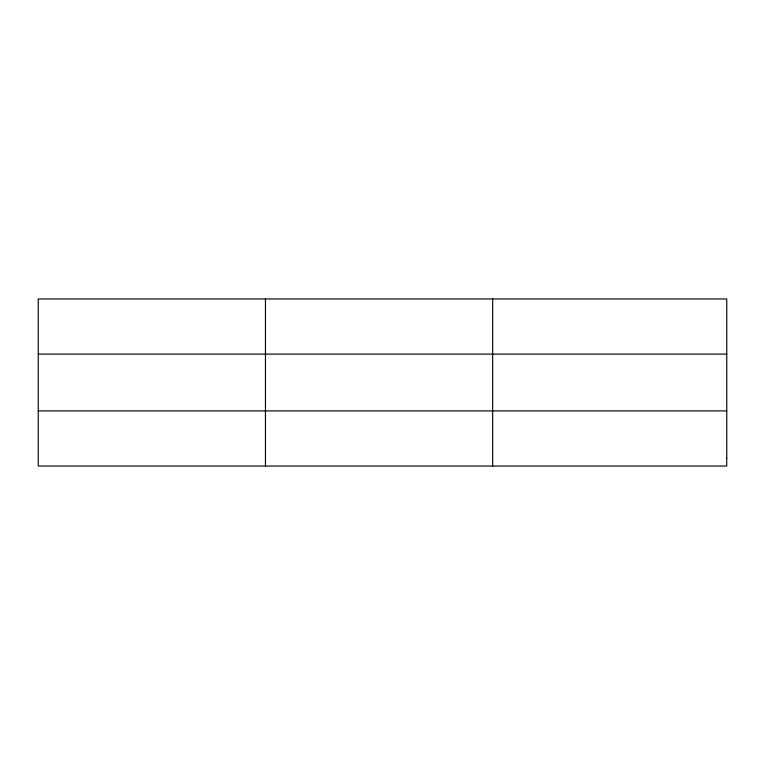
<?xml version="1.0" encoding="UTF-8"?>
<svg xmlns="http://www.w3.org/2000/svg" width="765" height="765" viewBox="0 0 765 765"><rect width="100%" height="100%" fill="white"/><g stroke="black" fill="none" stroke-linecap="round" stroke-linejoin="round"><path stroke-width="1.15" d="M265.455 466.038L265.455 298.962M492.66 466.038L492.66 298.962M38.25 354.099L726.75 354.099M38.25 410.901L726.75 410.901M726.75 458.168L726.75 466.038L38.25 466.038L38.25 298.962L726.75 298.962L726.75 458.168"/></g></svg>
